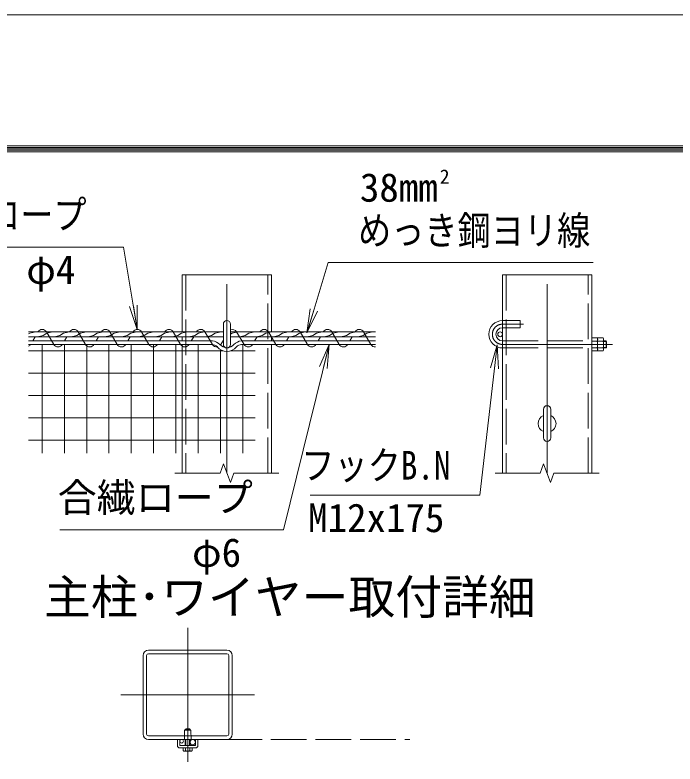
# Model space of a CAD drawing. Units: millimetres at full size; details may follow other scales. Extents: x -16800 to 16800, y -11880 to 11880.
# Drawn here: x 5560 to 9998, y 6844 to 11880 of the extents above; entities that cross this region are included whole.
import ezdxf
from ezdxf.enums import TextEntityAlignment as Align

# ---------------------------------------------------------------- set-up
doc = ezdxf.new("R2010")
doc.units = ezdxf.units.MM
doc.header["$LTSCALE"] = 40
doc.linetypes.add('DASHED', pattern=[7.5, 6, -1.5])
doc.linetypes.add('USER1', pattern=[50.8, 31.75, -6.35, 6.35, -6.35])
for name, color, linetype, lineweight in [('0-0_D-STR1', 1, 'Continuous', 18), ('0-1_D-BMK', 2, 'USER1', 13), ('0-2_D-STR3', 3, 'Continuous', 13), ('0-6_D-STR-DIM', 7, 'Continuous', 13), ('0-7_0', 7, 'Continuous', 18), ('0-9_D-STR-TXT', 7, 'Continuous', 13), ('0-A_D-STR2', 7, 'Continuous', 13), ('0-B_D-TTL-TXT', 7, 'Continuous', 13), ('0-C_D-TTL', 7, 'Continuous', 18)]:
    doc.layers.add(name, color=color, linetype=linetype, lineweight=lineweight)
doc.styles.add('ＭＳ ゴシック', font='')
doc.styles.get('ＭＳ ゴシック').set_extended_font_data('MS Gothic')

# ---------------------------------------------------------------- blocks, each defined once
blk = doc.blocks.new('_Open')
at = {"layer": '0-7_0'}
blk.add_line((-40, 6.67), (0, 0), dxfattribs=at)
blk.add_lwpolyline([(-40, -6.67), (0, 0), (-40, 0)], dxfattribs=at)

msp = doc.modelspace()

# ---------------------------------------------------------------- linework, layer by layer
at = {"layer": '0-0_D-STR1', "linetype": 'DASHED'}
for p, q in [((6709.28, 10133.04), (6709.28, 8799.71)), ((7261.28, 8799.71), (7261.28, 10133.04)), ((8862, 10133.04), (8862, 8799.71)), ((9414, 8799.71), (9414, 10133.04))]:
    msp.add_line(p, q, dxfattribs=at)
at = {"layer": '0-0_D-STR1'}
for p, q in [((7285.28, 9749.04), (7285.28, 10133.04)), ((8838, 8799.71), (8838, 10133.04)), ((6685.28, 9717.04), (6685.28, 9689.04)), ((7285.28, 9689.04), (7285.28, 9717.04)), ((6685.28, 9665.04), (6685.28, 8799.71)), ((7285.28, 8799.71), (7285.28, 9665.04)), ((6985.38, 7608.87), (6457.38, 7608.87)), ((6421.38, 7572.87), (6421.38, 7044.87)), ((6445.38, 7572.87), (6445.38, 7044.87)), ((6985.38, 7584.87), (6457.38, 7584.87)), ((6997.38, 7044.87), (6997.38, 7572.87)), ((7021.38, 7044.87), (7021.38, 7572.87)), ((6457.38, 7032.87), (6985.38, 7032.87)), ((6457.38, 7008.87), (6985.38, 7008.87))]:
    msp.add_line(p, q, dxfattribs=at)
for points in [[(7285.28, 10133.04), (6685.28, 10133.04), (6685.28, 9749.04)], [(8838, 10133.04), (9438, 10133.04), (9438, 8799.71)]]:
    msp.add_lwpolyline(points, dxfattribs=at)
for centre, radius, start, end in [((6457.38, 7572.87), 36, 90, 180), ((6985.38, 7572.87), 36, 0, 90), ((6457.38, 7572.87), 12, 90, 180), ((6985.38, 7572.87), 12, 0, 90), ((6457.38, 7044.87), 36, 180, 270), ((6457.38, 7044.87), 12, 180, 270), ((6985.38, 7044.87), 36, 270, 0), ((6985.38, 7044.87), 12, 270, 0)]:
    msp.add_arc(centre, radius, start, end, dxfattribs=at)
at = {"layer": '0-1_D-BMK'}
for p, q in [((6985.28, 8799.71), (6985.28, 10203.71)), ((9138, 8799.71), (9138, 10203.71)), ((8979.91, 9801.04), (8838, 9801.04)), ((8838, 9665.04), (9578, 9665.04)), ((6721.38, 6858.87), (6721.38, 7758.87)), ((7171.38, 7308.87), (6271.38, 7308.87))]:
    msp.add_line(p, q, dxfattribs=at)
msp.add_arc((8838, 9733.04), 68, 90, 270, dxfattribs=at)
at = {"layer": '0-2_D-STR3', "linetype": 'DASHED'}
for p, q in [((8838, 9825.04), (8958, 9825.04)), ((8958, 9825.04), (8958, 9777.04)), ((8838, 9777.04), (8958, 9777.04)), ((8838, 9689.04), (9438, 9689.04)), ((8838, 9641.04), (9438, 9641.04))]:
    msp.add_line(p, q, dxfattribs=at)
at = {"layer": '0-2_D-STR3'}
for p, q in [((6961.28, 9801.04), (6961.28, 9665.04)), ((7009.28, 9801.04), (7009.28, 9665.04)), ((5651.95, 9749.04), (6961.28, 9749.04)), ((7009.28, 9749.04), (7985.28, 9749.04)), ((5651.95, 9717.04), (6961.28, 9717.04)), ((6888.13, 9689.04), (5651.95, 9689.04)), ((7009.28, 9717.04), (7985.28, 9717.04)), ((7082.43, 9689.04), (7985.28, 9689.04)), ((9438, 9708.84), (9438, 9621.24)), ((9438, 9708.84), (9474.8, 9708.84)), ((9438, 9686.94), (9474.8, 9686.94)), ((9478, 9708.84), (9478, 9621.24)), ((9478, 9708.84), (9514.8, 9708.84)), ((9478, 9699.51), (9478, 9630.58)), ((9478, 9686.94), (9514.8, 9686.94)), ((9518, 9699.51), (9518, 9630.58)), ((9518, 9689.04), (9534.21, 9689.04)), ((9518, 9685.25), (9538, 9685.25)), ((9538, 9685.25), (9534.21, 9689.04)), ((9534.21, 9689.04), (9534.21, 9641.04)), ((9538, 9685.25), (9538, 9644.83)), ((6886.45, 9665.04), (5651.95, 9665.04)), ((7084.11, 9665.04), (7985.28, 9665.04)), ((9438, 9643.14), (9474.8, 9643.14)), ((9438, 9621.24), (9474.8, 9621.24)), ((9478, 9643.14), (9514.8, 9643.14)), ((9478, 9621.24), (9514.8, 9621.24)), ((9518, 9641.04), (9534.21, 9641.04)), ((9113, 9038.04), (9113, 9228.04)), ((9163, 9038.04), (9163, 9228.04)), ((6698.98, 7008.87), (6699.38, 7071.67)), ((6743.38, 7071.67), (6699.38, 7071.67)), ((6705.38, 7075.27), (6710.18, 7080.07)), ((6705.38, 7075.27), (6737.38, 7075.27)), ((6705.38, 7071.67), (6705.38, 7075.27)), ((6708.38, 7071.67), (6708.38, 7078.27)), ((6710.18, 7080.07), (6732.58, 7080.07)), ((6737.38, 7075.27), (6732.58, 7080.07)), ((6734.38, 7071.67), (6734.38, 7078.27)), ((6737.38, 7071.67), (6737.38, 7075.27)), ((6743.38, 7071.67), (6743.78, 7008.87)), ((6652.58, 7008.87), (6669.38, 7008.87)), ((6652.58, 6968.87), (6652.58, 7008.87)), ((6669.38, 6970.87), (6669.38, 7008.87)), ((6705.38, 6968.87), (6705.38, 7008.87)), ((6708.38, 6968.87), (6708.38, 7008.87)), ((6734.38, 6968.87), (6734.38, 7008.87)), ((6737.38, 6968.87), (6737.38, 7008.87)), ((6773.38, 6970.87), (6773.38, 7008.87)), ((6773.38, 7008.87), (6790.18, 7008.87)), ((6790.18, 6968.87), (6790.18, 7008.87)), ((6669.38, 6952.07), (6773.38, 6952.07)), ((6671.38, 6968.87), (6771.38, 6968.87)), ((6691.36, 6952.07), (6691.36, 6933.65)), ((6691.36, 6952.07), (6751.41, 6952.07)), ((6706.37, 6952.07), (6706.37, 6933.65)), ((6736.39, 6952.07), (6736.39, 6933.65)), ((6751.41, 6952.07), (6751.41, 6933.65)), ((6696.18, 6930.87), (6691.36, 6933.65)), ((6696.18, 6930.87), (6746.58, 6930.87)), ((6746.58, 6930.87), (6751.41, 6933.65))]:
    msp.add_line(p, q, dxfattribs=at)
at = {"layer": '0-2_D-STR3', "color": 4}
for p, q in [((5771.44, 9749.04), (5821.18, 9665.04)), ((5984.65, 9749.04), (6034.39, 9665.04)), ((6197.85, 9749.04), (6247.6, 9665.04)), ((6411.06, 9749.04), (6460.8, 9665.04)), ((6624.26, 9749.04), (6674.01, 9665.04)), ((6837.47, 9749.04), (6887.21, 9665.04)), ((7050.67, 9749.04), (7100.42, 9665.04)), ((7263.88, 9749.04), (7313.62, 9665.04)), ((7477.09, 9749.04), (7526.83, 9665.04)), ((7690.29, 9749.04), (7740.03, 9665.04)), ((7903.5, 9749.04), (7953.24, 9665.04)), ((5695.63, 9717.04), (5679.05, 9689.04)), ((5908.84, 9717.04), (5892.26, 9689.04)), ((6122.04, 9717.04), (6105.46, 9689.04)), ((6335.25, 9717.04), (6318.67, 9689.04)), ((6548.45, 9717.04), (6531.87, 9689.04)), ((6761.66, 9717.04), (6745.08, 9689.04)), ((6961.28, 9694.1), (6944.07, 9665.04)), ((7188.07, 9717.04), (7171.49, 9689.04)), ((7401.28, 9717.04), (7384.7, 9689.04)), ((7614.48, 9717.04), (7597.9, 9689.04)), ((7827.69, 9717.04), (7811.11, 9689.04))]:
    msp.add_line(p, q, dxfattribs=at)
at = {"layer": '0-2_D-STR3'}
for points in [[(5699.95, 9749.04), (5659.93, 9739.79), (5651.95, 9735.18)], [(5813.27, 9749.04), (5773.26, 9739.79), (5748.72, 9725.63), (5711.91, 9717.04)], [(5926.59, 9749.04), (5886.58, 9739.79), (5862.04, 9725.63), (5825.23, 9717.04)], [(6039.91, 9749.04), (5999.9, 9739.79), (5975.37, 9725.63), (5938.55, 9717.04)], [(6153.24, 9749.04), (6113.22, 9739.79), (6088.69, 9725.63), (6051.87, 9717.04)], [(6266.56, 9749.04), (6226.55, 9739.79), (6202.01, 9725.63), (6165.2, 9717.04)], [(6379.88, 9749.04), (6339.87, 9739.79), (6315.33, 9725.63), (6278.52, 9717.04)], [(6493.2, 9749.04), (6453.19, 9739.79), (6428.65, 9725.63), (6391.84, 9717.04)], [(6606.53, 9749.04), (6566.51, 9739.79), (6541.98, 9725.63), (6505.16, 9717.04)], [(6719.85, 9749.04), (6679.84, 9739.79), (6655.3, 9725.63), (6618.49, 9717.04)], [(6833.17, 9749.04), (6793.16, 9739.79), (6768.62, 9725.63), (6731.81, 9717.04)], [(6946.49, 9749.04), (6906.48, 9739.79), (6881.94, 9725.63), (6845.13, 9717.04)], [(7059.82, 9749.04), (7019.8, 9739.79), (7009.28, 9733.71)], [(7173.14, 9749.04), (7133.12, 9739.79), (7108.59, 9725.63), (7071.77, 9717.04)], [(7286.46, 9749.04), (7246.45, 9739.79), (7221.91, 9725.63), (7185.1, 9717.04)], [(7399.78, 9749.04), (7359.77, 9739.79), (7335.23, 9725.63), (7298.42, 9717.04)], [(7513.1, 9749.04), (7473.09, 9739.79), (7448.56, 9725.63), (7411.74, 9717.04)], [(7626.43, 9749.04), (7586.41, 9739.79), (7561.88, 9725.63), (7525.06, 9717.04)], [(7739.75, 9749.04), (7699.74, 9739.79), (7675.2, 9725.63), (7638.39, 9717.04)], [(7853.07, 9749.04), (7813.06, 9739.79), (7788.52, 9725.63), (7751.71, 9717.04)], [(7966.39, 9749.04), (7926.38, 9739.79), (7901.84, 9725.63), (7865.03, 9717.04)], [(9518, 9644.83), (9538, 9644.83), (9534.21, 9641.04)]]:
    msp.add_lwpolyline(points, dxfattribs=at)
for centre, radius in [((8822, 9733.04), 16), ((6681.38, 6996.87), 12), ((6755.38, 6990.87), 18)]:
    msp.add_circle(centre, radius, dxfattribs=at)
for centre, radius, start, end in [((6985.28, 9801.04), 24, 0, 180), ((8838, 9733.04), 92, 90, 270), ((8838, 9733.04), 44, 90, 270), ((6876.7, 9601.12), 88.66, 46.13331, 82.59331), ((7093.86, 9601.12), 88.66, 97.40669, 133.86669), ((9458.07, 9697.89), 19.99, 326.78843, 33.21157), ((9401.46, 9665.04), 76.54, 343.37369, 16.62631), ((9498.07, 9697.89), 19.99, 326.78843, 33.21157), ((9441.46, 9665.04), 76.54, 343.37369, 16.62631), ((6876.7, 9601.12), 64.66, 47.06511, 81.32471), ((6990.24, 9709.09), 92.23, 220.94329, 266.91465), ((6990.24, 9709.09), 68.23, 220.2105, 265.8277), ((6915.64, 9680.76), 32.49, 323.06212, 331.06202), ((6985.28, 9665.04), 24, 180, 0), ((6980.32, 9709.09), 68.23, 274.1723, 319.7895), ((6980.32, 9709.09), 92.23, 273.08535, 318.90015), ((7093.86, 9601.12), 64.66, 98.67529, 132.93489), ((9458.07, 9632.19), 19.99, 326.78843, 33.21157), ((9498.07, 9632.19), 19.99, 326.78843, 33.21157), ((9138, 9228.04), 25, 0, 180), ((9138, 9133.04), 60, 114.62432, 245.37568), ((9138, 9133.04), 60, 294.62432, 65.37568), ((9138, 9038.04), 25, 180, 0), ((6669.38, 6968.87), 16.8, 180, 270), ((6671.38, 6970.87), 2, 180, 270), ((6671.38, 6970.87), 2, 180, 270), ((6771.38, 6970.87), 2, 270, 0), ((6773.38, 6968.87), 16.8, 270, 0), ((6698.87, 6944.62), 13.29, 235.61585, 304.38415), ((6721.38, 6981.01), 49.68, 252.4121, 287.5879), ((6743.9, 6944.62), 13.29, 235.61585, 304.38415)]:
    msp.add_arc(centre, radius, start, end, dxfattribs=at)
at = {"layer": '0-2_D-STR3', "color": 4}
for centre, start, end in [((5743.01, 9733.32), 28.93798, 151.06202), ((5956.22, 9733.32), 28.93798, 151.06202), ((6169.42, 9733.32), 28.93798, 151.06202), ((6382.63, 9733.32), 28.93798, 151.06202), ((6595.83, 9733.32), 28.93798, 151.06202), ((6809.04, 9733.32), 28.93798, 151.06202), ((7022.24, 9733.32), 28.93798, 113.52174), ((7235.45, 9733.32), 28.93798, 151.06202), ((7448.66, 9733.32), 28.93798, 151.06202), ((7661.86, 9733.32), 28.93798, 151.06202), ((7875.07, 9733.32), 28.93798, 151.06202), ((5636.41, 9680.76), 298.5737, 331.06202), ((5849.61, 9680.76), 208.93798, 331.06202), ((6062.82, 9680.76), 208.93798, 331.06202), ((6276.03, 9680.76), 208.93798, 331.06202), ((6489.23, 9680.76), 208.93798, 331.06202), ((6702.44, 9680.76), 208.93798, 331.06202), ((6915.64, 9680.76), 208.93798, 278.73734), ((7128.85, 9680.76), 208.93798, 331.06202), ((7342.05, 9680.76), 208.93798, 331.06202), ((7555.26, 9680.76), 208.93798, 331.06202), ((7768.46, 9680.76), 208.93798, 331.06202), ((7981.67, 9680.76), 208.93798, 276.37941)]:
    msp.add_arc(centre, 32.49, start, end, dxfattribs=at)
at = {"layer": '0-6_D-STR-DIM'}
for p, q in [((6962.19, 8863.14), (6939.11, 8799.71)), ((7008.37, 8736.28), (6962.19, 8863.14)), ((9114.91, 8863.14), (9091.82, 8799.71)), ((9161.08, 8736.28), (9114.91, 8863.14)), ((6635.28, 8799.71), (6939.11, 8799.71)), ((7031.45, 8799.71), (7008.37, 8736.28)), ((7031.45, 8799.71), (7335.28, 8799.71)), ((8788, 8799.71), (9091.82, 8799.71)), ((9184.17, 8799.71), (9161.08, 8736.28)), ((9184.17, 8799.71), (9488, 8799.71))]:
    msp.add_line(p, q, dxfattribs=at)
at = {"layer": '0-9_D-STR-TXT'}
for points in [[(4494.99, 10319.87), (6289.54, 10319.87), (6382.3, 9767.78)], [(9447.65, 10215.91), (7666.29, 10215.91), (7523.7, 9744.55)], [(5862.4, 8417.6), (7364.58, 8417.6), (7671.96, 9663.1)], [(7545.02, 8651.02), (8685.8, 8651.02), (8802.78, 9660.57)]]:
    msp.add_lwpolyline(points, dxfattribs=at)
at = {"layer": '0-A_D-STR2'}
for p, q in [((5651.95, 9622.06), (6959.72, 9622.06)), ((5742.3, 8933.04), (5742.3, 9665.04)), ((5892.3, 8933.04), (5892.3, 9665.04)), ((6042.3, 8933.04), (6042.3, 9665.04)), ((6192.3, 8933.04), (6192.3, 9665.04)), ((6342.3, 8933.04), (6342.3, 9665.04)), ((6492.3, 8933.04), (6492.3, 9665.04)), ((6642.3, 8933.04), (6642.3, 9665.04)), ((6792.3, 8933.04), (6792.3, 9665.04)), ((6942.3, 8933.04), (6942.3, 9630.31)), ((7010.83, 9622.06), (7174, 9622.06)), ((7092.3, 8933.04), (7092.3, 9665.04)), ((5651.95, 9472.06), (7174, 9472.06)), ((5651.95, 9322.06), (7174, 9322.06)), ((5651.95, 9172.06), (7174, 9172.06)), ((5651.95, 9022.06), (7174, 9022.06))]:
    msp.add_line(p, q, dxfattribs=at)
at = {"layer": '0-A_D-STR2', "linetype": 'DASHED'}
msp.add_line((6681.38, 7008.87), (8215.44, 7008.87), dxfattribs=at)
at = {"layer": '0-C_D-TTL', "color": 2}
msp.add_lwpolyline([(-16800, 11880), (16800, 11880), (16800, -11880), (-16800, -11880)], close=True, dxfattribs=at)
at = {"layer": '0-C_D-TTL'}
for points in [[(-15720, 11000), (15720, 11000), (15720, -11000), (-15720, -11000)], [(-15710, 10990), (15710, 10990), (15710, -10990), (-15710, -10990)], [(-15700, 10980), (15700, 10980), (15700, -10980), (-15700, -10980)], [(-15690, 10970), (15690, 10970), (15690, -10970), (-15690, -10970)], [(-15680, 10960), (15680, 10960), (15680, -10960), (-15680, -10960)]]:
    msp.add_lwpolyline(points, close=True, dxfattribs=at)

# ---------------------------------------------------------------- block references
at = {"layer": '0-9_D-STR-TXT', "xscale": 4, "yscale": 4}
for p, rotation in [((6382.63, 9765.81), 279.5368), ((7523.12, 9742.64), 253.16926), ((7672.44, 9665.04), 76.1366), ((8803.01, 9662.55), 83.39037)]:
    msp.add_blockref('_Open', p, dxfattribs=dict(at, rotation=rotation))

# ---------------------------------------------------------------- texts
at = {"layer": '0-9_D-STR-TXT', "style": 'ＭＳ ゴシック'}
for s, height, p in [('2', 96.19, (8416.76, 10716.55)), ('38mm', 192.4, (7879.12, 10566.84)), ('φ4', 192.4, (5636.3, 10014.25)), ('合繊ロープ', 192.4, (5847.18, 8481.65)), ('M12x175', 192.4, (7531.19, 8345.4)), ('φ6', 192.4, (6750.73, 8111.98))]:
    msp.add_text(s, height=height, dxfattribs=at).set_placement(p, align=Align.BOTTOM_LEFT)
at = {"layer": '0-9_D-STR-TXT', "style": 'ＭＳ ゴシック', "width": 0.85}
for s, p in [('合繊巻付ロープ', (4479.76, 10383.92)), ('めっき鋼ヨリ線', (7866.94, 10277.42)), ('フックB.N', (7485.45, 8698.83))]:
    msp.add_text(s, height=192.4, dxfattribs=at).set_placement(p, align=Align.BOTTOM_LEFT)
at = {"layer": '0-B_D-TTL-TXT', "style": 'ＭＳ ゴシック'}
msp.add_text('主柱･ワイヤー取付詳細', height=230.8, dxfattribs=at).set_placement((5755.87, 7782.22), align=Align.BOTTOM_LEFT)

doc.saveas('drawing.dxf')
